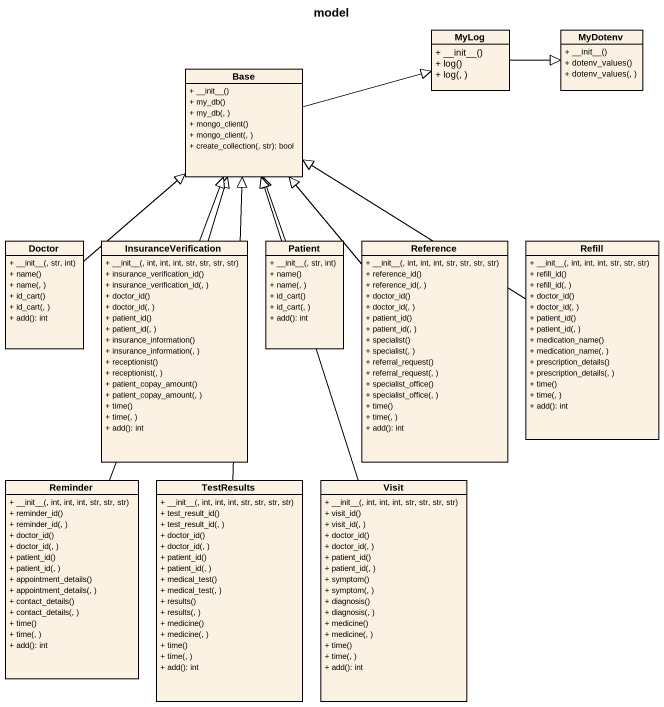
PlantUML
@startuml
title model
hide circle
hide empty members
skinparam classAttributeIconSize 0
class MyLog {
  + ~__init~__()
  + log()
  + log(, )
}
class MyDotenv {
  + ~__init~__()
  + dotenv_values()
  + dotenv_values(, )
}
class Base {
  + ~__init~__()
  + my_db()
  + my_db(, )
  + mongo_client()
  + mongo_client(, )
  + create_collection(, str): bool
}
class Doctor {
  + ~__init~__(, str, int)
  + name()
  + name(, )
  + id_cart()
  + id_cart(, )
  + add(): int
}
class InsuranceVerification {
  + ~__init~__(, int, int, int, str, str, str, str)
  + insurance_verification_id()
  + insurance_verification_id(, )
  + doctor_id()
  + doctor_id(, )
  + patient_id()
  + patient_id(, )
  + insurance_information()
  + insurance_information(, )
  + receptionist()
  + receptionist(, )
  + patient_copay_amount()
  + patient_copay_amount(, )
  + time()
  + time(, )
  + add(): int
}
class Patient {
  + ~__init~__(, str, int)
  + name()
  + name(, )
  + id_cart()
  + id_cart(, )
  + add(): int
}
class Reference {
  + ~__init~__(, int, int, int, str, str, str, str)
  + reference_id()
  + reference_id(, )
  + doctor_id()
  + doctor_id(, )
  + patient_id()
  + patient_id(, )
  + specialist()
  + specialist(, )
  + referral_request()
  + referral_request(, )
  + specialist_office()
  + specialist_office(, )
  + time()
  + time(, )
  + add(): int
}
class Refill {
  + ~__init~__(, int, int, int, str, str, str)
  + refill_id()
  + refill_id(, )
  + doctor_id()
  + doctor_id(, )
  + patient_id()
  + patient_id(, )
  + medication_name()
  + medication_name(, )
  + prescription_details()
  + prescription_details(, )
  + time()
  + time(, )
  + add(): int
}
class Reminder {
  + ~__init~__(, int, int, int, str, str, str)
  + reminder_id()
  + reminder_id(, )
  + doctor_id()
  + doctor_id(, )
  + patient_id()
  + patient_id(, )
  + appointment_details()
  + appointment_details(, )
  + contact_details()
  + contact_details(, )
  + time()
  + time(, )
  + add(): int
}
class TestResults {
  + ~__init~__(, int, int, int, str, str, str, str)
  + test_result_id()
  + test_result_id(, )
  + doctor_id()
  + doctor_id(, )
  + patient_id()
  + patient_id(, )
  + medical_test()
  + medical_test(, )
  + results()
  + results(, )
  + medicine()
  + medicine(, )
  + time()
  + time(, )
  + add(): int
}
class Visit {
  + ~__init~__(, int, int, int, str, str, str, str)
  + visit_id()
  + visit_id(, )
  + doctor_id()
  + doctor_id(, )
  + patient_id()
  + patient_id(, )
  + symptom()
  + symptom(, )
  + diagnosis()
  + diagnosis(, )
  + medicine()
  + medicine(, )
  + time()
  + time(, )
  + add(): int
}
MyLog -right-|> MyDotenv
Base -right-|> MyLog
Doctor -up-|> Base
InsuranceVerification -up-|> Base
Patient -up-|> Base
Reference -up-|> Base
Refill -up-|> Base
Reminder -up-|> Base
TestResults -up-|> Base
Visit -up-|> Base
@enduml
